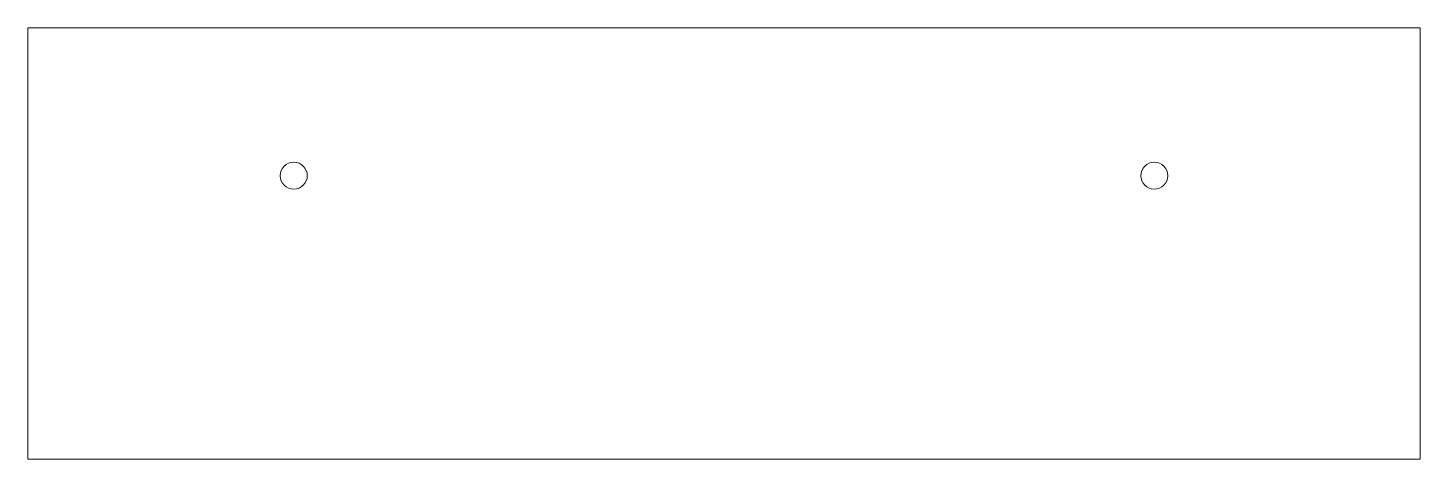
# Model space of a CAD drawing. Header units: millimetres. Extents: x -21 to 92, y 71 to 106.
import ezdxf

# ---------------------------------------------------------------- set-up
doc = ezdxf.new("R2010")
doc.units = ezdxf.units.MM

msp = doc.modelspace()

# ---------------------------------------------------------------- linework, layer by layer
at = {"color": 7, "linetype": 'Continuous', "lineweight": 15}
for p, q in [((92.31, 106.49), (-20.69, 106.49)), ((-20.69, 106.49), (-20.69, 71.49)), ((92.31, 106.49), (92.31, 71.49)), ((92.31, 71.49), (-20.69, 71.49))]:
    msp.add_line(p, q, dxfattribs=at)
for centre in [(0.89, 94.49), (70.74, 94.49)]:
    msp.add_circle(centre, 1.1, dxfattribs=at)

doc.saveas('drawing.dxf')
